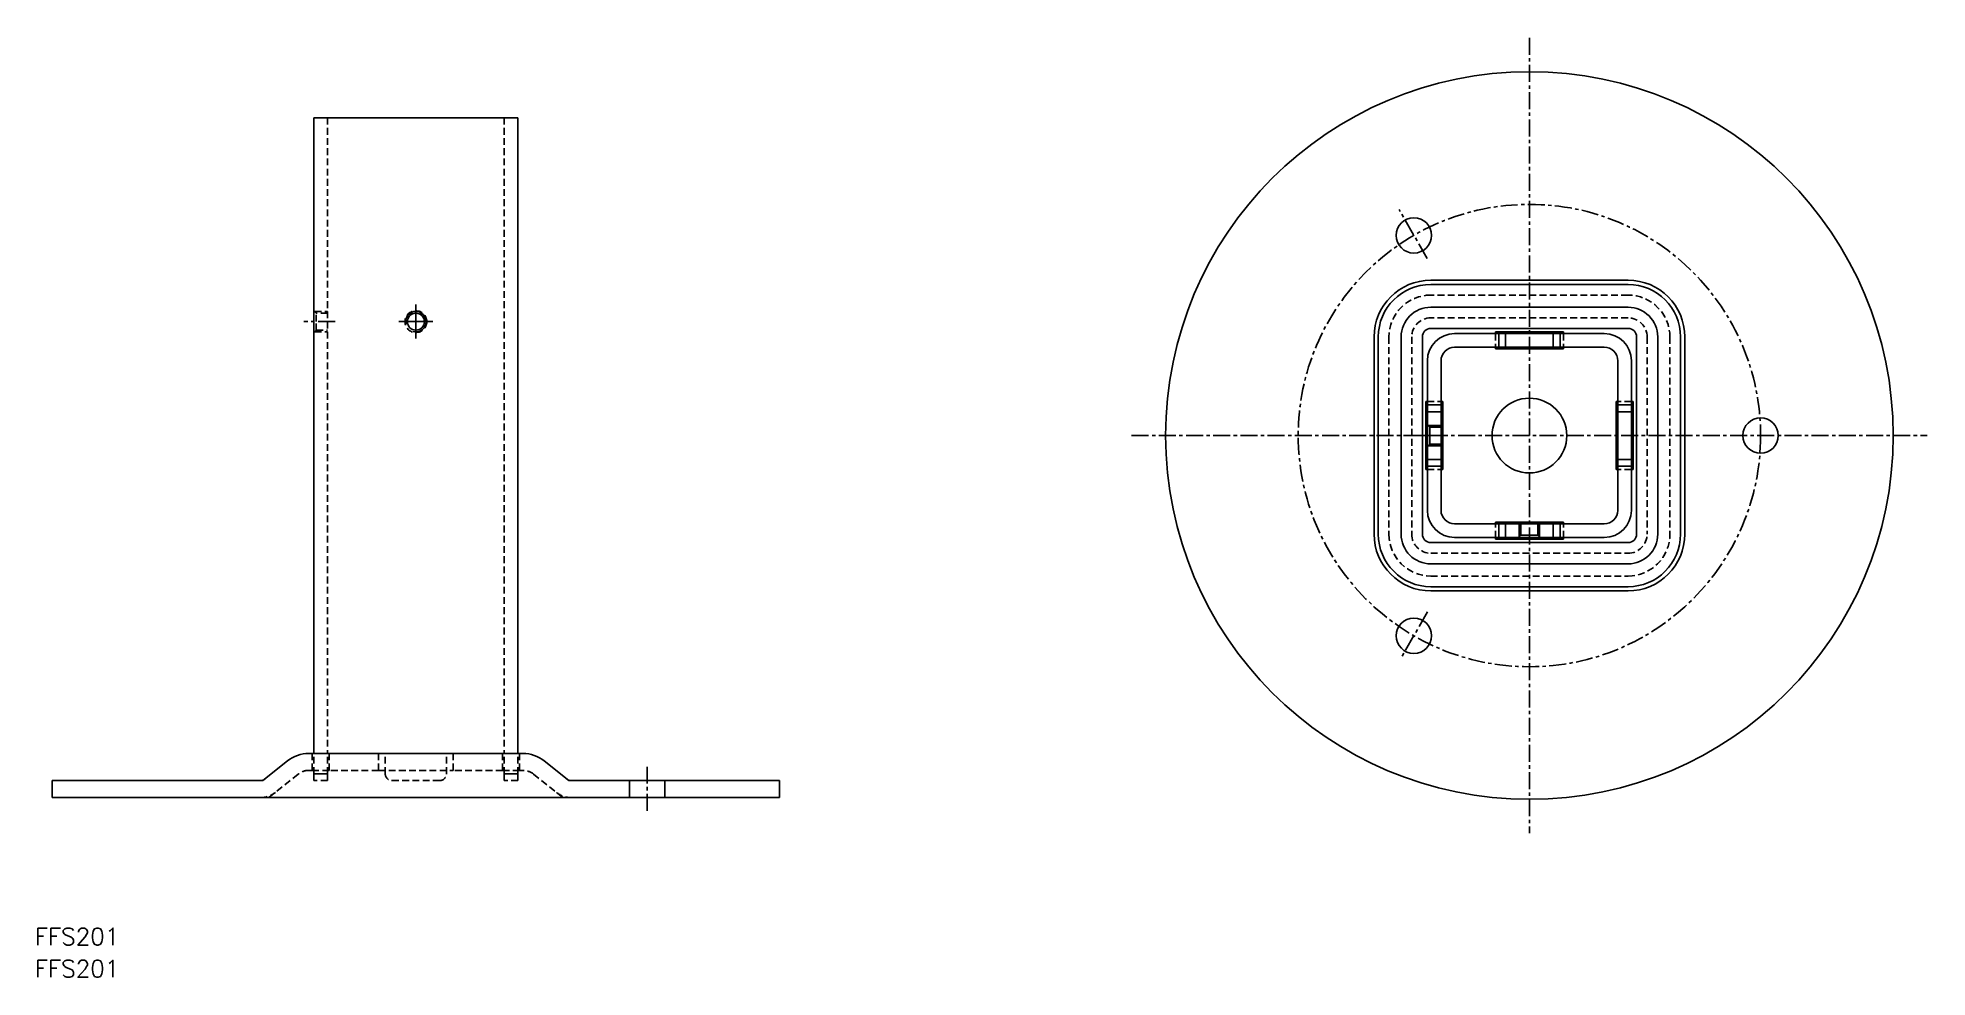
# Model space of a CAD drawing. Extents: x -56 to 222, y -26 to 112.
import ezdxf

# ---------------------------------------------------------------- set-up
doc = ezdxf.new("R2010")
doc.units = 0
doc.header["$LTSCALE"] = 2
doc.linetypes.add('CENTER', pattern=[2, 1.25, -0.25, 0.25, -0.25])
doc.linetypes.add('DASHED', pattern=[0.75, 0.5, -0.25])
doc.layers.get('0').update_dxf_attribs({"linetype": 'CONTINUOUS'})
doc.layers.add('CENTER', color=1, linetype='CENTER')
doc.styles.get("Standard").update_dxf_attribs({"font": 'txt.shx', "bigfont": 'extfont2.shx'})

msp = doc.modelspace()

# ---------------------------------------------------------------- linework, layer by layer
at = {"color": 7, "linetype": 'CONTINUOUS'}
for p, q in [((-15, 100), (-15, 6.5)), ((-15, 100), (-11, 100)), ((-11, 100), (11, 100)), ((11, 100), (15, 100)), ((15, 100), (15, 6.5)), ((178.27, 76.1), (149.27, 76.1)), ((178.27, 76.1), (149.27, 76.1)), ((178.27, 75.48), (149.27, 75.48)), ((178.27, 72.12), (149.27, 72.12)), ((140.92, 67.75), (140.92, 38.75)), ((140.92, 67.75), (140.92, 38.75)), ((141.54, 67.75), (141.54, 38.75)), ((144.9, 67.75), (144.9, 38.75)), ((148.02, 67.75), (148.02, 38.75)), ((148.02, 67.75), (148.02, 38.75)), ((178.27, 69), (149.27, 69)), ((178.27, 69), (149.27, 69)), ((174.77, 68.25), (152.77, 68.25)), ((168.77, 68.5), (158.77, 68.5)), ((158.77, 68.5), (158.77, 68.25)), ((168.77, 68.25), (168.77, 68.5)), ((179.52, 67.75), (179.52, 38.75)), ((179.52, 67.75), (179.52, 38.75)), ((182.64, 67.75), (182.64, 38.75)), ((186, 67.75), (186, 38.75)), ((186.62, 67.75), (186.62, 38.75)), ((186.62, 67.75), (186.62, 38.75)), ((148.77, 64.25), (148.77, 42.25)), ((150.77, 64.25), (150.77, 42.25)), ((174.77, 66.25), (152.77, 66.25)), ((158.77, 66.25), (158.77, 66)), ((158.77, 66), (168.77, 66)), ((168.77, 66), (168.77, 66.25)), ((176.77, 42.25), (176.77, 64.25)), ((178.77, 42.25), (178.77, 64.25)), ((148.77, 58.25), (148.52, 58.25)), ((148.52, 58.25), (148.52, 48.25)), ((151.02, 58.25), (150.77, 58.25)), ((151.02, 48.25), (151.02, 58.25)), ((176.52, 58.25), (176.52, 48.25)), ((176.77, 58.25), (176.52, 58.25)), ((179.02, 58.25), (178.77, 58.25)), ((179.02, 48.25), (179.02, 58.25)), ((148.52, 48.25), (148.77, 48.25)), ((150.77, 48.25), (151.02, 48.25)), ((176.52, 48.25), (176.77, 48.25)), ((178.77, 48.25), (179.02, 48.25)), ((152.77, 40.25), (174.77, 40.25)), ((168.77, 40.5), (158.77, 40.5)), ((158.77, 40.5), (158.77, 40.25)), ((168.77, 40.25), (168.77, 40.5)), ((149.27, 37.5), (178.27, 37.5)), ((149.27, 37.5), (178.27, 37.5)), ((152.77, 38.25), (174.77, 38.25)), ((158.77, 38.25), (158.77, 38)), ((158.77, 38), (168.77, 38)), ((168.77, 38), (168.77, 38.25)), ((149.27, 34.38), (178.27, 34.38)), ((149.27, 31.02), (178.27, 31.02)), ((149.27, 30.4), (178.27, 30.4)), ((149.27, 30.4), (178.27, 30.4)), ((-15.75, 6.5), (-15.25, 6.5)), ((-12.75, 6.5), (-15.25, 6.5)), ((-15, 6.5), (-11, 6.5)), ((-12.75, 6.5), (-5.5, 6.5)), ((-11, 6.5), (-4.5, 6.5)), ((5.5, 6.5), (-5.5, 6.5)), ((4.5, 6.5), (11, 6.5)), ((5.5, 6.5), (12.75, 6.5)), ((11, 6.5), (15, 6.5)), ((-18.87, 5.4), (-22.5, 2.5)), ((18.87, 5.4), (22.5, 2.5)), ((-53.5, 2.5), (-53.5, 0)), ((-53.5, 2.5), (-22.5, 2.5)), ((-53.5, 0), (-22.85, 0)), ((-14.5, 0), (-22.85, 0)), ((14.5, 0), (-14.5, 0)), ((22.85, 0), (14.5, 0)), ((22.5, 2.5), (31.4, 2.5)), ((22.85, 0), (31.4, 0)), ((31.4, 0), (31.4, 2.5)), ((36.6, 2.5), (31.4, 2.5)), ((36.6, 0), (31.4, 0)), ((36.6, 2.5), (36.6, 0)), ((36.6, 2.5), (53.5, 2.5)), ((36.6, 0), (53.5, 0)), ((53.5, 0), (53.5, 2.5))]:
    msp.add_line(p, q, dxfattribs=at)
at = {"color": 3, "linetype": 'DASHED'}
for p, q in [((-13, 100), (-13, 6.5)), ((13, 100), (13, 6.5)), ((178.27, 73.91), (149.27, 73.91)), ((-14.65, 71.25), (-15, 71.6)), ((-14.9, 71.5), (-13, 71.5)), ((-14.65, 70), (-14.65, 71.25)), ((-13, 71.25), (-14.65, 71.25)), ((-14.65, 68.75), (-14.65, 70)), ((178.27, 70.56), (149.27, 70.56)), ((-15, 68.4), (-14.65, 68.75)), ((-14.9, 68.5), (-13, 68.5)), ((-14.65, 68.75), (-13, 68.75)), ((143.11, 67.75), (143.11, 38.75)), ((146.46, 67.75), (146.46, 38.75)), ((158.77, 68.25), (158.77, 66.25)), ((168.77, 68.25), (168.77, 66.25)), ((181.08, 67.75), (181.08, 38.75)), ((184.43, 67.75), (184.43, 38.75)), ((148.77, 58.25), (150.77, 58.25)), ((178.77, 58.25), (176.77, 58.25)), ((148.77, 48.25), (150.77, 48.25)), ((178.77, 48.25), (176.77, 48.25)), ((158.77, 38.25), (158.77, 40.25)), ((168.77, 38.25), (168.77, 40.25)), ((149.27, 35.94), (178.27, 35.94)), ((149.27, 32.59), (178.27, 32.59)), ((-15.25, 4), (-15.25, 6.5)), ((-15, 3.5), (-15, 6.5)), ((-13, 3.5), (-13, 6.5)), ((-12.75, 6.5), (-12.75, 4)), ((-5.5, 4), (-5.5, 6.5)), ((-4.5, 3.5), (-4.5, 6.5)), ((4.5, 3.5), (4.5, 6.5)), ((5.5, 6.5), (5.5, 4)), ((12.75, 4), (12.75, 6.5)), ((15.25, 6.5), (12.75, 6.5)), ((13, 3.5), (13, 6.5)), ((15, 3.5), (15, 6.5)), ((15.25, 6.5), (15.25, 4)), ((15.25, 6.5), (15.75, 6.5)), ((-17.31, 3.45), (-21.62, 0)), ((-15.25, 4), (-15.75, 4)), ((-15.25, 4), (-12.75, 4)), ((-15, 3.5), (-13, 3.5)), ((-15, 2.5), (-15, 3.5)), ((-13, 3.5), (-15, 3.5)), ((-13, 3.5), (-13, 2.5)), ((-5.5, 4), (-12.75, 4)), ((-5.5, 4), (5.5, 4)), ((12.75, 4), (5.5, 4)), ((12.75, 4), (15.25, 4)), ((13, 3.5), (15, 3.5)), ((13, 2.5), (13, 3.5)), ((15, 3.5), (13, 3.5)), ((15, 3.5), (15, 2.5)), ((15.75, 4), (15.25, 4)), ((17.31, 3.45), (21.62, 0)), ((-13, 2.5), (-15, 2.5)), ((3.5, 2.5), (-3.5, 2.5)), ((15, 2.5), (13, 2.5))]:
    msp.add_line(p, q, dxfattribs=at)
at = {"color": 3, "linetype": 'CONTINUOUS'}
for p, q in [((159.27, 66.25), (159.27, 68.25)), ((160.27, 66.25), (160.27, 68.25)), ((167.27, 68.25), (167.27, 66.25)), ((168.27, 68.25), (168.27, 66.25)), ((148.77, 57.75), (150.77, 57.75)), ((148.77, 56.75), (150.77, 56.75)), ((176.77, 57.75), (178.77, 57.75)), ((176.77, 56.75), (178.77, 56.75)), ((149.12, 54.5), (148.77, 54.85)), ((148.87, 54.75), (150.77, 54.75)), ((149.12, 52), (149.12, 54.5)), ((150.77, 54.5), (149.12, 54.5)), ((148.77, 51.65), (149.12, 52)), ((148.87, 51.75), (150.77, 51.75)), ((149.12, 52), (150.77, 52)), ((150.77, 49.75), (148.77, 49.75)), ((150.77, 48.75), (148.77, 48.75)), ((178.77, 49.75), (176.77, 49.75)), ((178.77, 48.75), (176.77, 48.75)), ((159.27, 38.25), (159.27, 40.25)), ((160.27, 38.25), (160.27, 40.25)), ((162.27, 38.35), (162.27, 40.25)), ((162.52, 40.25), (162.52, 38.6)), ((165.02, 38.6), (165.02, 40.25)), ((165.27, 38.35), (165.27, 40.25)), ((167.27, 40.25), (167.27, 38.25)), ((168.27, 40.25), (168.27, 38.25)), ((162.52, 38.6), (162.17, 38.25)), ((165.02, 38.6), (162.52, 38.6)), ((165.37, 38.25), (165.02, 38.6))]:
    msp.add_line(p, q, dxfattribs=at)
at = {"color": 7, "linetype": 'CONTINUOUS'}
for centre, radius in [((163.77, 53.25), 53.5), ((146.77, 82.69), 2.6), ((0, 70), 1.25), ((163.77, 53.25), 5.5), ((197.77, 53.25), 2.6), ((146.77, 23.81), 2.6)]:
    msp.add_circle(centre, radius, dxfattribs=at)
at = {"color": 3, "linetype": 'DASHED'}
msp.add_circle((0, 70), 1.6, dxfattribs=at)
at = {"color": 7, "linetype": 'CONTINUOUS'}
for centre, radius, start, end in [((149.27, 67.75), 8.35, 90, 180), ((149.27, 67.75), 7.73, 90, 180), ((178.27, 67.75), 8.35, 0, 90), ((178.27, 67.75), 7.73, 0, 90), ((0, 70), 1.5, 255, 195), ((149.27, 67.75), 4.37, 90, 180), ((178.27, 67.75), 4.37, 0, 90), ((149.27, 67.75), 1.25, 90, 180), ((152.77, 64.25), 4, 90, 180), ((174.77, 64.25), 4, 0, 90), ((178.27, 67.75), 1.25, 0, 90), ((178.27, 67.75), 1.25, 0, 90), ((152.77, 64.25), 2, 90, 180), ((174.77, 64.25), 2, 0, 90), ((152.77, 42.25), 4, 180, 270), ((152.77, 42.25), 2, 180, 270), ((174.77, 42.25), 2, 270, 0), ((174.77, 42.25), 4, 270, 0), ((149.27, 38.75), 8.35, 180, 270), ((149.27, 38.75), 8.35, 180, 270), ((149.27, 38.75), 7.73, 180, 270), ((149.27, 38.75), 4.37, 180, 270), ((149.27, 38.75), 1.25, 180, 270), ((149.27, 38.75), 1.25, 180, 270), ((178.27, 38.75), 1.25, 270, 0), ((178.27, 38.75), 4.37, 270, 0), ((178.27, 38.75), 7.73, 270, 0), ((178.27, 38.75), 8.35, 270, 0), ((178.27, 38.75), 1.25, 270, 0), ((178.27, 38.75), 8.35, 270, 0), ((-15.75, 1.5), 5, 90, 128.6598), ((15.75, 1.5), 5, 51.3402, 90), ((-22.85, 3.5), 1, 270, 308.6598), ((22.85, 3.5), 1, 231.3402, 270)]:
    msp.add_arc(centre, radius, start, end, dxfattribs=at)
at = {"color": 3, "linetype": 'DASHED'}
for centre, radius, start, end in [((149.27, 67.75), 6.16, 90, 180), ((178.27, 67.75), 6.16, 0, 90), ((149.27, 67.75), 2.81, 90, 180), ((178.27, 67.75), 2.81, 0, 90), ((149.27, 38.75), 6.16, 180, 270), ((149.27, 38.75), 2.81, 180, 270), ((178.27, 38.75), 2.81, 270, 0), ((178.27, 38.75), 6.16, 270, 0), ((-15.75, 1.5), 2.5, 90, 128.6598), ((-3.5, 3.5), 1, 180, 270), ((3.5, 3.5), 1, 270, 0), ((15.75, 1.5), 2.5, 51.3402, 90), ((-22.85, 3.5), 3.5, 270, 308.6598), ((22.85, 3.5), 3.5, 231.3402, 270)]:
    msp.add_arc(centre, radius, start, end, dxfattribs=at)
at = {"layer": 'CENTER', "color": 1, "linetype": 'CENTER'}
for p, q in [((163.77, 111.75), (163.77, -5.25)), ((148.74, 79.29), (144.59, 86.48)), ((0, 70), (0, 72.5)), ((-11.89, 70), (-16.48, 70)), ((0, 70), (-2.5, 70)), ((0, 70), (0, 67.5)), ((0, 70), (2.5, 70)), ((105.27, 53.25), (222.27, 53.25)), ((147.76, 53.25), (151.73, 53.25)), ((163.77, 37.24), (163.77, 41.21)), ((148.79, 27.31), (144.81, 20.41)), ((34, -1.93), (34, 4.53))]:
    msp.add_line(p, q, dxfattribs=at)
msp.add_circle((163.77, 53.25), 34, dxfattribs=at)

# ---------------------------------------------------------------- texts
at = {"color": 7, "linetype": 'CONTINUOUS'}
for p in [(-56.03, -21.68), (-56.03, -26.41)]:
    msp.add_text('FFS201', height=2.5, dxfattribs=at).set_placement(p)

doc.saveas('drawing.dxf')
